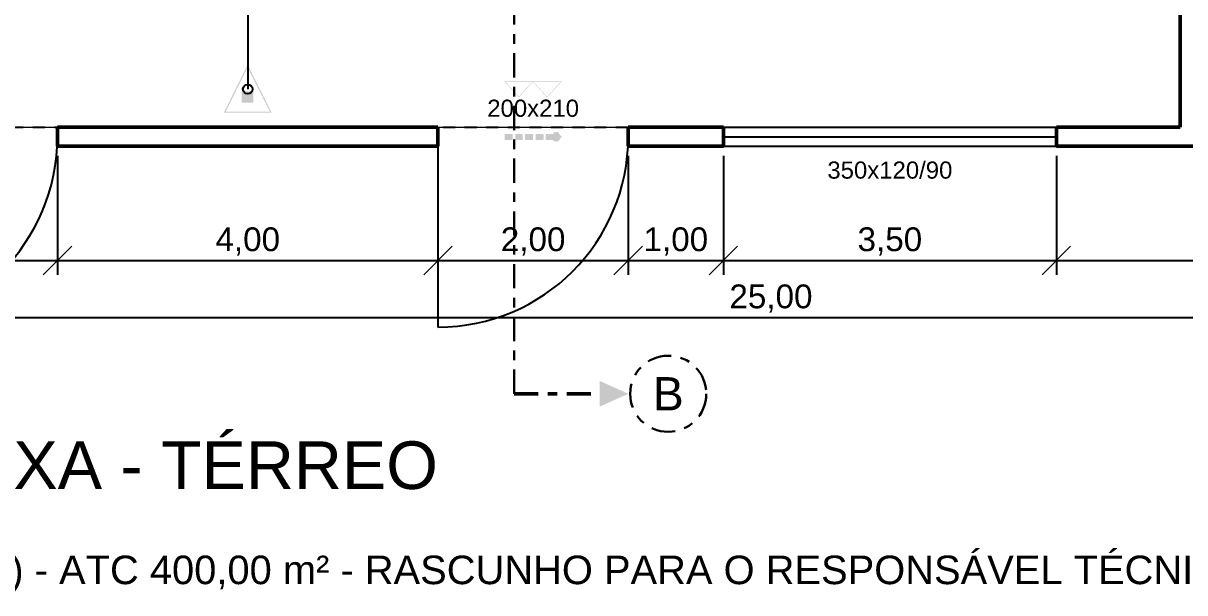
# Model space of a CAD drawing. Header units: metres. Extents: x -2 to 169, y -5 to 45.
# Drawn here: x 4.64 to 16.85, y -4.69 to 1.29 of the extents above; entities that cross this region are included whole.
import ezdxf
from ezdxf.enums import TextEntityAlignment as Align

# ---------------------------------------------------------------- set-up
doc = ezdxf.new("R2010")
doc.units = ezdxf.units.M
doc.header["$LTSCALE"] = 0.1
doc.linetypes.add('DASHDOT', pattern=[3.556, 2.54, -0.508, 0, -0.508])
doc.linetypes.add('DASHED', pattern=[1.524, 1.27, -0.254])
for name, color, linetype, lineweight in [('AMBIENTES', 8, 'Continuous', 13), ('CORTES', 6, 'DASHDOT', 30), ('COTAS', 7, 'Continuous', 13), ('INC_CHUV_AREA', 6, 'DASHED', 25), ('INC_EXT', 1, 'Continuous', 25), ('JANELAS', 5, 'Continuous', 25), ('PAREDE', 7, 'Continuous', 50), ('PASSIVOS', 8, 'Continuous', 25), ('PORTAS', 84, 'Continuous', 25), ('ROTAS', 3, 'Continuous', 35), ('ROTULOS', 7, 'Continuous', 13), ('SINALIZACAO', 3, 'Continuous', 25), ('TEXTOS', 7, 'Continuous', 13)]:
    doc.layers.add(name, color=color, linetype=linetype, lineweight=lineweight)
doc.styles.add('COSCIP-TEXTO', font='arial.ttf')
doc.dimstyles.new('COSCIP-100', dxfattribs={"dimtxt": 0.25, "dimasz": 2.5, "dimexe": 0.15, "dimexo": 0.1, "dimgap": 0.075, "dimtad": 1, "dimzin": 0, "dimtxsty": 'COSCIP-TEXTO', "dimtsz": 0.15, "dimcen": 2.5, "dimclrd": 7, "dimclre": 7, "dimclrt": 7, "dimazin": 3, "dimtfac": 1, "dimtmove": 0, "dimatfit": 3, "dimarcsym": 0})

# ---------------------------------------------------------------- blocks, each defined once
blk = doc.blocks.new('EXTINTOR_PQS_ABC')
h = blk.add_hatch(color=256)
h.dxf.hatch_style = 1
h.paths.add_polyline_path([(-0.0118, 0.4919), (0.0099, 0.4919), (0.0123, 0.4772), (0.0195, 0.4723), (0.0212, 0.4567), (0.0293, 0.4527), (0.0312, 0.438), (0.0394, 0.4331), (0.0421, 0.4184), (0.0491, 0.4136), (0.0512, 0.3989), (0.0586, 0.394), (0.0603, 0.3776), (0.0677, 0.3755), (0.0701, 0.3597), (0.0785, 0.3548), (0.0813, 0.3401), (0.0882, 0.3352), (0.0902, 0.3206), (0.0978, 0.3157), (0.0995, 0.2991), (0.1068, 0.2973), (0.11, 0.2814), (0.1177, 0.2765), (0.1204, 0.2618), (0.1274, 0.2569), (0.1293, 0.2423), (0.1369, 0.2374), (0.1386, 0.221), (0.1469, 0.2178), (0.1493, 0.2031), (0.1558, 0.2), (0.1595, 0.1835), (0.1665, 0.1786), (0.1681, 0.164), (0.1761, 0.1591), (0.1778, 0.1419), (0.1861, 0.1395), (0.1886, 0.1248), (0.1949, 0.1217), (0.1987, 0.1052), (0.2056, 0.1003), (0.2074, 0.0856), (0.2153, 0.0808), (0.2169, 0.0655), (0.2253, 0.0612), (0.2281, 0.0465), (0.2351, 0.0416), (0.2377, 0.0269), (0.2447, 0.022), (0.2463, 0.0068), (0.2536, 0.0042), (0.2561, -0.0065), (0.2621, -0.0098), (0.2659, -0.0229), (0.2732, -0.0256), (0.2757, -0.0426), (0.2823, -0.0465), (0.2854, -0.0627), (0.2928, -0.0706), (0.2952, -0.0822), (0.302, -0.0856), (0.305, -0.1011), (0.3124, -0.1037), (0.3148, -0.1209), (0.3216, -0.1248), (0.324, -0.1395), (0.3334, -0.1517), (0.3344, -0.1603), (0.3415, -0.164), (0.3442, -0.1794), (0.3515, -0.1823), (0.3535, -0.1982), (0.3603, -0.2031), (0.3637, -0.2195), (0.3726, -0.23), (0.3735, -0.2385), (0.3809, -0.2416), (0.3833, -0.2577), (0.3907, -0.2606), (0.3927, -0.2765), (0.3993, -0.2814), (0.4052, -0.3034), (0.4118, -0.3083), (0.4127, -0.3166), (0.42, -0.3199), (0.4225, -0.336), (0.4298, -0.3392), (0.4323, -0.356), (0.4383, -0.3597), (0.4413, -0.3744), (0.4445, -0.3818), (0.451, -0.3866), (0.4518, -0.3949), (0.4592, -0.3977), (0.4613, -0.4136), (0.469, -0.4179), (0.4714, -0.4344), (0.4769, -0.438), (0.4812, -0.4544), (0.4867, -0.4576), (0.4902, -0.4649), (0.491, -0.4731), (0.4983, -0.4756), (0.5, -0.4919), (-0.5, -0.4919), (-0.4976, -0.4748), (-0.4896, -0.4723), (-0.4858, -0.4576), (-0.4799, -0.4527), (-0.4767, -0.438), (-0.4707, -0.4345), (-0.4682, -0.4237), (-0.462, -0.4209), (-0.4585, -0.4042), (-0.4524, -0.4013), (-0.4499, -0.3866), (-0.4462, -0.3785), (-0.4413, -0.3759), (-0.437, -0.3597), (-0.4315, -0.3563), (-0.4291, -0.3455), (-0.4225, -0.3426), (-0.4204, -0.3279), (-0.4138, -0.323), (-0.4108, -0.3083), (-0.4071, -0.2999), (-0.4022, -0.2975), (-0.3982, -0.2814), (-0.3924, -0.278), (-0.3899, -0.2672), (-0.3834, -0.2643), (-0.3813, -0.2496), (-0.3753, -0.2452), (-0.3723, -0.2374), (-0.3704, -0.2218), (-0.363, -0.2185), (-0.3606, -0.2022), (-0.3532, -0.1992), (-0.3508, -0.1878), (-0.3428, -0.1786), (-0.3402, -0.164), (-0.3337, -0.1601), (-0.3312, -0.1432), (-0.3239, -0.1402), (-0.3214, -0.1244), (-0.3141, -0.121), (-0.3096, -0.1052), (-0.3037, -0.1003), (-0.3005, -0.0856), (-0.2945, -0.0818), (-0.2921, -0.0649), (-0.2847, -0.062), (-0.2822, -0.0465), (-0.2749, -0.043), (-0.2739, -0.0343), (-0.2651, -0.0236), (-0.262, -0.0098), (-0.2554, -0.0059), (-0.2536, 0.0122), (-0.2465, 0.0147), (-0.2431, 0.0326), (-0.2357, 0.0343), (-0.2337, 0.0514), (-0.226, 0.0538), (-0.224, 0.071), (-0.217, 0.0734), (-0.2144, 0.0905), (-0.2074, 0.093), (-0.2046, 0.1101), (-0.1965, 0.1126), (-0.1945, 0.1297), (-0.1868, 0.132), (-0.1848, 0.1493), (-0.1779, 0.1517), (-0.1753, 0.1688), (-0.1677, 0.1713), (-0.1648, 0.1891), (-0.1573, 0.1909), (-0.1553, 0.208), (-0.1477, 0.2104), (-0.1457, 0.2276), (-0.1388, 0.23), (-0.1365, 0.2472), (-0.1306, 0.2514), (-0.1257, 0.2686), (-0.1186, 0.2716), (-0.1168, 0.2863), (-0.1093, 0.2912), (-0.1072, 0.3059), (-0.1012, 0.3109), (-0.0963, 0.3277), (-0.0908, 0.3304), (-0.0877, 0.345), (-0.0796, 0.3499), (-0.0777, 0.3646), (-0.0707, 0.3695), (-0.0681, 0.3842), (-0.062, 0.3892), (-0.0571, 0.4059), (-0.0515, 0.4087), (-0.0485, 0.4233), (-0.0404, 0.4282), (-0.0385, 0.4429), (-0.0312, 0.4478), (-0.029, 0.4625), (-0.0254, 0.4698), (-0.0204, 0.473), (-0.018, 0.4841), (-0.0119, 0.487)])
h.paths.add_polyline_path([(-0.0082, 0.4529), (-0.0105, 0.4356), (-0.018, 0.4335), (-0.0201, 0.416), (-0.0278, 0.4126), (-0.0296, 0.3964), (-0.0369, 0.394), (-0.04, 0.3762), (-0.0475, 0.3744), (-0.0495, 0.3573), (-0.0571, 0.3549), (-0.0592, 0.3377), (-0.0663, 0.3352), (-0.0687, 0.3181), (-0.0763, 0.3157), (-0.0787, 0.2985), (-0.0868, 0.2961), (-0.0888, 0.279), (-0.0963, 0.2767), (-0.0983, 0.2594), (-0.1055, 0.2569), (-0.1078, 0.2398), (-0.1136, 0.2374), (-0.1171, 0.2202), (-0.1255, 0.2153), (-0.1272, 0.2007), (-0.1344, 0.1958), (-0.1368, 0.1811), (-0.1429, 0.1762), (-0.1464, 0.1615), (-0.1535, 0.1566), (-0.1575, 0.1402), (-0.1647, 0.137), (-0.1664, 0.1224), (-0.1738, 0.1175), (-0.1759, 0.1028), (-0.1822, 0.0979), (-0.1868, 0.0812), (-0.193, 0.0783), (-0.1955, 0.0636), (-0.2037, 0.0587), (-0.2055, 0.044), (-0.2124, 0.0392), (-0.215, 0.0245), (-0.2213, 0.0196), (-0.2247, 0.0049), (-0.2323, 0), (-0.2358, -0.0192), (-0.2431, -0.0233), (-0.2456, -0.0392), (-0.2532, -0.044), (-0.2554, -0.0612), (-0.2627, -0.063), (-0.2651, -0.0797), (-0.2725, -0.0821), (-0.2768, -0.0979), (-0.2828, -0.1028), (-0.2848, -0.1175), (-0.2921, -0.1217), (-0.2945, -0.1392), (-0.3018, -0.1413), (-0.3043, -0.1575), (-0.3116, -0.1605), (-0.3148, -0.1762), (-0.3219, -0.1811), (-0.3239, -0.1969), (-0.3312, -0.2001), (-0.3337, -0.2176), (-0.341, -0.2196), (-0.3434, -0.2354), (-0.3508, -0.2386), (-0.3531, -0.2569), (-0.3606, -0.2593), (-0.3624, -0.2765), (-0.369, -0.279), (-0.3728, -0.2973), (-0.3792, -0.2985), (-0.3819, -0.3157), (-0.39, -0.3181), (-0.392, -0.3352), (-0.3993, -0.3377), (-0.4015, -0.3548), (-0.408, -0.3573), (-0.412, -0.3756), (-0.4193, -0.3785), (-0.4211, -0.394), (-0.4292, -0.3964), (-0.4311, -0.4136), (-0.4385, -0.416), (-0.4407, -0.4331), (-0.4473, -0.4356), (-0.4511, -0.4539), (-0.4585, -0.4566), (-0.4598, -0.4723), (-0.456, -0.4746), (0.4592, -0.4743), (0.4614, -0.4698), (0.4592, -0.4539), (0.4539, -0.4503), (0.4494, -0.4343), (0.4424, -0.4307), (0.4396, -0.4152), (0.4323, -0.4132), (0.4301, -0.3964), (0.4225, -0.3928), (0.4205, -0.3768), (0.4137, -0.372), (0.4102, -0.3562), (0.4029, -0.3534), (0.4005, -0.3371), (0.3931, -0.3351), (0.3907, -0.3175), (0.3833, -0.3139), (0.3814, -0.2985), (0.3752, -0.2936), (0.3711, -0.2779), (0.3637, -0.275), (0.3613, -0.2587), (0.354, -0.2568), (0.3515, -0.2391), (0.3442, -0.235), (0.3422, -0.2202), (0.3354, -0.2153), (0.3319, -0.1998), (0.3246, -0.1976), (0.3221, -0.1805), (0.3148, -0.1785), (0.3124, -0.1609), (0.305, -0.1567), (0.3031, -0.1419), (0.296, -0.137), (0.2928, -0.1215), (0.2854, -0.1193), (0.283, -0.1022), (0.2757, -0.1002), (0.2735, -0.0832), (0.2667, -0.0783), (0.2634, -0.0623), (0.2571, -0.0587), (0.2536, -0.0433), (0.2463, -0.0414), (0.2441, -0.0245), (0.2365, -0.0218), (0.2341, -0.007), (0.2263, -0.0049), (0.2243, 0.0122), (0.2162, 0.0147), (0.2132, 0.0318), (0.2062, 0.0343), (0.2031, 0.0514), (0.1966, 0.0538), (0.1942, 0.071), (0.1871, 0.0734), (0.1851, 0.0905), (0.1778, 0.092), (0.174, 0.1101), (0.1671, 0.1126), (0.1639, 0.1297), (0.1575, 0.1321), (0.1558, 0.149), (0.148, 0.1517), (0.1459, 0.1688), (0.1378, 0.1713), (0.136, 0.186), (0.1279, 0.1909), (0.1247, 0.208), (0.1183, 0.2104), (0.1166, 0.2267), (0.1087, 0.23), (0.1062, 0.2472), (0.0986, 0.2496), (0.0968, 0.2643), (0.0888, 0.2692), (0.0858, 0.2863), (0.0792, 0.2888), (0.0775, 0.3059), (0.0701, 0.3076), (0.0677, 0.3244), (0.0594, 0.3279), (0.0575, 0.3426), (0.0496, 0.3475), (0.0465, 0.3646), (0.0401, 0.3671), (0.0383, 0.3837), (0.0303, 0.3866), (0.0285, 0.4019), (0.0212, 0.4049), (0.017, 0.4233), (0.0105, 0.4258), (0.0077, 0.4429), (0.0016, 0.4442), (-0.0009, 0.4533)], flags=16)
h.paths.add_polyline_path([(-0.1254, -0.044), (0.1082, -0.044), (0.1093, -0.0523), (0.1152, -0.0563), (0.116, -0.0661), (0.116, -0.2643), (0.1147, -0.2741), (0.1082, -0.279), (0.1069, -0.2863), (-0.1134, -0.2869), (-0.1169, -0.2863), (-0.1183, -0.2811), (-0.1257, -0.2787), (-0.1272, -0.0563)])
blk = doc.blocks.new('BARRA_ANTIPANICO')
h = blk.add_hatch(color=256)
h.dxf.hatch_style = 1
h.paths.add_polyline_path([(-0.4913, 0.1424), (-0.0175, 0.1425), (-0.0131, 0.1424), (-0.0126, 0.1405), (-0.0099, 0.1404), (0.0063, 0.1405), (0.0067, 0.1424), (0.0084, 0.1425), (0.4802, 0.1425), (0.4856, 0.1424), (0.4861, 0.1405), (0.4888, 0.1404), (0.4907, 0.1405), (0.4917, 0.143), (0.4946, 0.1432), (0.4958, 0.1424), (0.4963, 0.1395), (0.4997, 0.1386), (0.5, 0.1367), (0.4994, 0.1347), (0.4965, 0.1343), (0.4955, 0.1295), (0.4916, 0.129), (0.4907, 0.1244), (0.4875, 0.1242), (0.4867, 0.1203), (0.4829, 0.1194), (0.4819, 0.1156), (0.4781, 0.1146), (0.4771, 0.1108), (0.4727, 0.1088), (0.4711, 0.1021), (0.4679, 0.1002), (0.4668, 0.0966), (0.4632, 0.0954), (0.462, 0.0916), (0.4585, 0.0906), (0.4578, 0.0868), (0.4543, 0.0863), (0.4533, 0.0818), (0.4495, 0.0814), (0.4488, 0.0772), (0.4447, 0.0766), (0.444, 0.0724), (0.4399, 0.0717), (0.4393, 0.0676), (0.436, 0.0666), (0.4351, 0.0622), (0.4317, 0.0619), (0.431, 0.058), (0.4268, 0.0571), (0.4262, 0.0532), (0.4223, 0.0523), (0.4215, 0.0484), (0.4179, 0.0474), (0.415, 0.0398), (0.4131, 0.0397), (0.4104, 0.0369), (0.4104, 0.035), (0.4083, 0.0348), (0.4065, 0.0331), (0.4057, 0.0302), (0.4028, 0.0283), (0.4021, 0.0244), (0.3987, 0.024), (0.3978, 0.0197), (0.3939, 0.0191), (0.3929, 0.0147), (0.3891, 0.0143), (0.3881, 0.0099), (0.3843, 0.0094), (0.3837, 0.0053), (0.3795, 0.0044), (0.3785, -0.0001), (0.3747, -0.0005), (0.3743, -0.0043), (0.3709, -0.0053), (0.3705, -0.0091), (0.3665, -0.0101), (0.3651, -0.0148), (0.3622, -0.0153), (0.3603, -0.0187), (0.3572, -0.0197), (0.3572, -0.0216), (0.3555, -0.0237), (0.3526, -0.0245), (0.3502, -0.0312), (0.3463, -0.0331), (0.3456, -0.0369), (0.3416, -0.0379), (0.3412, -0.0417), (0.3378, -0.0427), (0.3373, -0.0466), (0.333, -0.0475), (0.3325, -0.0515), (0.3287, -0.052), (0.3277, -0.0566), (0.3239, -0.057), (0.3234, -0.0609), (0.3191, -0.0618), (0.3181, -0.0662), (0.3142, -0.0667), (0.3139, -0.0705), (0.3105, -0.072), (0.3102, -0.0753), (0.3061, -0.0772), (0.3047, -0.081), (0.3013, -0.082), (0.2999, -0.0858), (0.2966, -0.0868), (0.2946, -0.0935), (0.2907, -0.0954), (0.2901, -0.0993), (0.2859, -0.1002), (0.2854, -0.1041), (0.2812, -0.105), (0.2807, -0.1089), (0.2774, -0.1098), (0.2769, -0.1139), (0.2731, -0.1143), (0.2724, -0.1184), (0.2683, -0.1192), (0.2677, -0.1232), (0.2635, -0.124), (0.2629, -0.128), (0.2587, -0.1289), (0.2577, -0.1335), (0.2544, -0.1338), (0.2536, -0.1376), (0.25, -0.1386), (0.2489, -0.1424), (0.2462, -0.1432), (0.2404, -0.1429), (0.2392, -0.1386), (0.2351, -0.1376), (0.2347, -0.1338), (0.2304, -0.1328), (0.2299, -0.1287), (0.2261, -0.1283), (0.2251, -0.1239), (0.2213, -0.1235), (0.2203, -0.119), (0.2163, -0.1184), (0.2159, -0.1146), (0.2126, -0.1132), (0.2123, -0.1098), (0.2088, -0.1088), (0.2076, -0.105), (0.2032, -0.1031), (0.2028, -0.1002), (0.2011, -0.0984), (0.1991, -0.0983), (0.1971, -0.0916), (0.1927, -0.0897), (0.1917, -0.0858), (0.1879, -0.0849), (0.187, -0.081), (0.1839, -0.0808), (0.183, -0.0762), (0.1796, -0.0753), (0.1793, -0.0715), (0.1752, -0.0709), (0.1745, -0.0667), (0.1704, -0.066), (0.1695, -0.0616), (0.1656, -0.0611), (0.1647, -0.0566), (0.1611, -0.0561), (0.1605, -0.0523), (0.1565, -0.0513), (0.1557, -0.0475), (0.1513, -0.0458), (0.1495, -0.0388), (0.1466, -0.0369), (0.1462, -0.034), (0.1418, -0.0321), (0.1407, -0.0286), (0.1378, -0.0282), (0.1359, -0.0236), (0.133, -0.0233), (0.1321, -0.0187), (0.1282, -0.0183), (0.1273, -0.0148), (0.123, -0.0139), (0.1225, -0.01), (0.1187, -0.0096), (0.1179, -0.0053), (0.1147, -0.0043), (0.1143, -0.0005), (0.11, 0.0004), (0.1096, 0.0043), (0.1052, 0.0053), (0.1048, 0.0091), (0.1004, 0.0106), (0.0986, 0.0177), (0.0956, 0.0186), (0.094, 0.0206), (0.094, 0.0225), (0.0918, 0.0228), (0.0899, 0.0244), (0.0889, 0.0276), (0.086, 0.0283), (0.085, 0.0321), (0.0816, 0.034), (0.0813, 0.0378), (0.0768, 0.0388), (0.0765, 0.0427), (0.0726, 0.043), (0.0717, 0.0475), (0.0678, 0.0479), (0.0671, 0.0523), (0.063, 0.053), (0.0621, 0.0574), (0.058, 0.058), (0.0573, 0.0622), (0.0533, 0.0628), (0.0529, 0.0666), (0.0496, 0.0676), (0.0486, 0.0722), (0.0458, 0.073), (0.0439, 0.0771), (0.0407, 0.0782), (0.0407, 0.0801), (0.0391, 0.0818), (0.0358, 0.0829), (0.0333, 0.0906), (0.0304, 0.0908), (0.0289, 0.0954), (0.0249, 0.0964), (0.0241, 0.1002), (0.0208, 0.1004), (0.0199, 0.1046), (0.0165, 0.106), (0.016, 0.11), (0.0122, 0.1104), (0.0115, 0.1146), (0.0074, 0.1152), (0.0067, 0.1194), (0.0026, 0.12), (0.002, 0.1242), (-0.0025, 0.1251), (-0.0028, 0.128), (-0.0041, 0.129), (-0.007, 0.1282), (-0.0079, 0.1244), (-0.0118, 0.1233), (-0.0119, 0.1203), (-0.0152, 0.1184), (-0.0166, 0.1146), (-0.0197, 0.1136), (-0.0223, 0.1069), (-0.0242, 0.1069), (-0.026, 0.105), (-0.0271, 0.1015), (-0.0306, 0.1002), (-0.0315, 0.0964), (-0.0353, 0.0954), (-0.0357, 0.0916), (-0.0396, 0.0911), (-0.0405, 0.0867), (-0.0447, 0.0858), (-0.0451, 0.082), (-0.0485, 0.081), (-0.0492, 0.0768), (-0.053, 0.0764), (-0.0535, 0.0724), (-0.0578, 0.0715), (-0.0582, 0.0676), (-0.0626, 0.0667), (-0.063, 0.0628), (-0.067, 0.0619), (-0.0676, 0.058), (-0.0712, 0.057), (-0.0723, 0.0532), (-0.0765, 0.0513), (-0.077, 0.0484), (-0.0801, 0.0465), (-0.0824, 0.0398), (-0.0863, 0.0379), (-0.0866, 0.0348), (-0.0904, 0.0337), (-0.0919, 0.0292), (-0.0958, 0.0283), (-0.0962, 0.0244), (-0.1005, 0.0235), (-0.101, 0.0195), (-0.1051, 0.0187), (-0.1058, 0.0145), (-0.1098, 0.0139), (-0.1102, 0.0101), (-0.1136, 0.0091), (-0.1144, 0.0048), (-0.1182, 0.0044), (-0.1192, -0.0001), (-0.1227, -0.0005), (-0.124, -0.0051), (-0.127, -0.0053), (-0.128, -0.0091), (-0.1316, -0.0101), (-0.1328, -0.0139), (-0.137, -0.0158), (-0.1391, -0.0216), (-0.1422, -0.0227), (-0.1432, -0.0266), (-0.1467, -0.0283), (-0.147, -0.0315), (-0.1514, -0.0331), (-0.1518, -0.0369), (-0.1556, -0.0374), (-0.1566, -0.0419), (-0.1604, -0.0423), (-0.1611, -0.0465), (-0.1652, -0.0472), (-0.1662, -0.0516), (-0.1702, -0.0523), (-0.171, -0.0567), (-0.1748, -0.0572), (-0.1751, -0.0609), (-0.1786, -0.0623), (-0.1789, -0.0657), (-0.1828, -0.0667), (-0.1837, -0.0705), (-0.1881, -0.0724), (-0.19, -0.0791), (-0.1921, -0.0793), (-0.1945, -0.082), (-0.1945, -0.0839), (-0.1986, -0.0858), (-0.1997, -0.0892), (-0.2026, -0.0898), (-0.2037, -0.0945), (-0.2074, -0.0949), (-0.2084, -0.0994), (-0.2116, -0.1002), (-0.212, -0.1041), (-0.216, -0.1046), (-0.217, -0.1091), (-0.221, -0.1098), (-0.2218, -0.1142), (-0.2256, -0.1146), (-0.2266, -0.119), (-0.2304, -0.1194), (-0.2308, -0.1232), (-0.2352, -0.1242), (-0.2355, -0.128), (-0.2387, -0.1299), (-0.24, -0.1339), (-0.2429, -0.1347), (-0.2437, -0.1376), (-0.2458, -0.1386), (-0.2534, -0.1384), (-0.2553, -0.1367), (-0.2554, -0.1347), (-0.2573, -0.1347), (-0.2592, -0.1328), (-0.2599, -0.1299), (-0.2621, -0.1297), (-0.2639, -0.128), (-0.2649, -0.1242), (-0.2685, -0.1232), (-0.2688, -0.1198), (-0.2723, -0.1184), (-0.2726, -0.1148), (-0.2765, -0.1143), (-0.2774, -0.1099), (-0.2812, -0.1095), (-0.2822, -0.105), (-0.286, -0.1046), (-0.287, -0.1), (-0.2908, -0.0995), (-0.2914, -0.0954), (-0.2956, -0.0946), (-0.2966, -0.0902), (-0.3005, -0.0897), (-0.301, -0.0858), (-0.3044, -0.0849), (-0.3052, -0.0805), (-0.3087, -0.0801), (-0.31, -0.0755), (-0.3129, -0.0748), (-0.314, -0.0715), (-0.3158, -0.0699), (-0.3177, -0.0699), (-0.3188, -0.0667), (-0.3206, -0.065), (-0.3225, -0.065), (-0.3228, -0.0628), (-0.3254, -0.0602), (-0.3275, -0.0599), (-0.3297, -0.0532), (-0.333, -0.0522), (-0.334, -0.048), (-0.3375, -0.0465), (-0.3378, -0.043), (-0.3417, -0.0424), (-0.3426, -0.0381), (-0.3465, -0.0375), (-0.3474, -0.0331), (-0.3513, -0.0327), (-0.3522, -0.0282), (-0.356, -0.0278), (-0.357, -0.0232), (-0.3608, -0.0228), (-0.3615, -0.0187), (-0.3656, -0.018), (-0.3662, -0.0149), (-0.3697, -0.0139), (-0.3701, -0.0101), (-0.3743, -0.0093), (-0.3752, -0.0047), (-0.3782, -0.0043), (-0.38, 0.0003), (-0.3829, 0.001), (-0.384, 0.0043), (-0.388, 0.0062), (-0.3888, 0.0091), (-0.393, 0.011), (-0.3936, 0.0139), (-0.3954, 0.0158), (-0.3973, 0.0158), (-0.3992, 0.0225), (-0.4028, 0.0244), (-0.403, 0.0276), (-0.4076, 0.0292), (-0.4085, 0.0331), (-0.4117, 0.0333), (-0.4132, 0.0379), (-0.4165, 0.0381), (-0.4177, 0.0427), (-0.4213, 0.043), (-0.4221, 0.0475), (-0.4264, 0.0484), (-0.427, 0.0525), (-0.4312, 0.0532), (-0.4316, 0.0571), (-0.435, 0.058), (-0.4354, 0.0619), (-0.4398, 0.0628), (-0.4402, 0.0666), (-0.4443, 0.0674), (-0.4452, 0.072), (-0.4491, 0.0729), (-0.4494, 0.0762), (-0.4539, 0.0777), (-0.4542, 0.081), (-0.4587, 0.0826), (-0.459, 0.0858), (-0.4635, 0.0873), (-0.4638, 0.0906), (-0.4667, 0.0925), (-0.4692, 0.1001), (-0.4721, 0.1003), (-0.4732, 0.104), (-0.4769, 0.1051), (-0.4788, 0.1097), (-0.4817, 0.11), (-0.4836, 0.1146), (-0.4865, 0.1148), (-0.4876, 0.1194), (-0.4913, 0.1198), (-0.4922, 0.1243), (-0.4965, 0.1251), (-0.4968, 0.129), (-0.4999, 0.1299), (-0.5, 0.1386), (-0.4914, 0.1405)])
h.paths.add_polyline_path([(0.0132, 0.1328), (0.011, 0.129), (0.0109, 0.1261), (0.0132, 0.1234), (0.0151, 0.1234), (0.0153, 0.1213), (0.019, 0.1184), (0.0213, 0.1117), (0.0254, 0.1098), (0.0256, 0.1066), (0.0295, 0.1057), (0.0304, 0.1016), (0.0349, 0.1002), (0.0352, 0.0967), (0.0396, 0.0954), (0.04, 0.0915), (0.0442, 0.0906), (0.0448, 0.0865), (0.0489, 0.0858), (0.0493, 0.082), (0.0528, 0.081), (0.0534, 0.0769), (0.0573, 0.0764), (0.0582, 0.0718), (0.0614, 0.0714), (0.0624, 0.0676), (0.0662, 0.0666), (0.0672, 0.0628), (0.0717, 0.0611), (0.0736, 0.054), (0.0755, 0.054), (0.0773, 0.0523), (0.0784, 0.0486), (0.0821, 0.0475), (0.0822, 0.0446), (0.0859, 0.0427), (0.0869, 0.0388), (0.0899, 0.0386), (0.0908, 0.034), (0.0952, 0.0331), (0.0956, 0.0291), (0.0999, 0.0283), (0.1004, 0.0243), (0.1047, 0.0235), (0.1052, 0.0194), (0.1091, 0.019), (0.11, 0.0143), (0.1139, 0.0138), (0.1143, 0.0101), (0.1177, 0.0091), (0.1187, 0.0047), (0.1225, 0.0042), (0.1229, 0.0005), (0.1244, -0.0011), (0.1266, -0.0014), (0.1291, -0.0082), (0.1321, -0.009), (0.1338, -0.011), (0.1339, -0.013), (0.1369, -0.0139), (0.1388, -0.0176), (0.1417, -0.0179), (0.1426, -0.0225), (0.147, -0.0235), (0.1474, -0.0273), (0.1509, -0.0283), (0.1512, -0.0321), (0.1551, -0.0325), (0.1561, -0.0371), (0.1602, -0.0379), (0.1608, -0.0421), (0.1647, -0.0425), (0.1653, -0.0465), (0.1697, -0.0475), (0.1704, -0.0517), (0.1743, -0.0522), (0.1746, -0.0561), (0.1786, -0.058), (0.1792, -0.0609), (0.1824, -0.0628), (0.1824, -0.0647), (0.1839, -0.0665), (0.1872, -0.0676), (0.1892, -0.0743), (0.1933, -0.0762), (0.1935, -0.0794), (0.1973, -0.0803), (0.1988, -0.0849), (0.2028, -0.0858), (0.2035, -0.0897), (0.2074, -0.0906), (0.2078, -0.0947), (0.212, -0.0954), (0.2124, -0.0993), (0.2158, -0.1002), (0.2162, -0.1041), (0.2203, -0.1047), (0.2213, -0.1092), (0.2251, -0.1097), (0.2261, -0.1142), (0.2295, -0.1146), (0.2302, -0.1184), (0.2342, -0.1194), (0.235, -0.1232), (0.2395, -0.1251), (0.2413, -0.1319), (0.2462, -0.1324), (0.2477, -0.1319), (0.25, -0.1252), (0.252, -0.1251), (0.2537, -0.1232), (0.2544, -0.1204), (0.2585, -0.1184), (0.2596, -0.115), (0.2625, -0.1144), (0.2644, -0.1098), (0.2673, -0.1095), (0.2683, -0.105), (0.2721, -0.1045), (0.2731, -0.1), (0.2773, -0.0993), (0.2777, -0.0954), (0.2811, -0.0945), (0.2817, -0.0903), (0.2855, -0.0898), (0.286, -0.0858), (0.2903, -0.0849), (0.2913, -0.0805), (0.2951, -0.0801), (0.2961, -0.0757), (0.2999, -0.0753), (0.3002, -0.0715), (0.3047, -0.0695), (0.3048, -0.0667), (0.3066, -0.0648), (0.3085, -0.0648), (0.3086, -0.0628), (0.3124, -0.0599), (0.3124, -0.058), (0.3151, -0.0551), (0.3152, -0.0532), (0.3172, -0.0531), (0.3189, -0.0513), (0.3191, -0.0483), (0.3235, -0.0465), (0.3239, -0.0427), (0.3277, -0.0422), (0.3286, -0.0379), (0.3325, -0.0374), (0.3334, -0.0331), (0.3373, -0.0326), (0.338, -0.0283), (0.3413, -0.0273), (0.3416, -0.0235), (0.3459, -0.0226), (0.3469, -0.0182), (0.3507, -0.0178), (0.3517, -0.0143), (0.3555, -0.0139), (0.3565, -0.0093), (0.3594, -0.0091), (0.3613, -0.0044), (0.3642, -0.0041), (0.3652, -0.0005), (0.3695, 0.0014), (0.37, 0.0043), (0.3731, 0.0062), (0.3747, 0.0131), (0.3791, 0.0149), (0.3795, 0.0185), (0.3833, 0.0191), (0.3843, 0.0234), (0.3887, 0.0244), (0.3891, 0.0283), (0.3933, 0.0292), (0.3939, 0.0334), (0.3977, 0.0338), (0.3983, 0.0379), (0.4027, 0.0388), (0.4031, 0.0427), (0.4065, 0.0436), (0.4073, 0.0479), (0.4111, 0.0484), (0.4121, 0.053), (0.4153, 0.0532), (0.4169, 0.0578), (0.4199, 0.058), (0.4209, 0.0619), (0.4255, 0.0637), (0.4257, 0.0666), (0.4298, 0.0686), (0.4319, 0.0753), (0.4359, 0.0772), (0.4364, 0.0801), (0.4397, 0.082), (0.4409, 0.0857), (0.4444, 0.0868), (0.4452, 0.0906), (0.449, 0.0916), (0.4495, 0.0956), (0.4533, 0.0961), (0.454, 0.1002), (0.4581, 0.1009), (0.4588, 0.105), (0.4629, 0.1057), (0.4639, 0.1103), (0.4677, 0.1107), (0.4681, 0.1146), (0.4716, 0.1156), (0.4719, 0.1194), (0.4763, 0.1203), (0.4767, 0.1242), (0.481, 0.1251), (0.4813, 0.1261), (0.4802, 0.1329)], flags=16)
h.paths.add_polyline_path([(-0.4807, 0.1328), (-0.4811, 0.1309), (-0.4836, 0.1291), (-0.4855, 0.129), (-0.4857, 0.128), (-0.4855, 0.126), (-0.4836, 0.1259), (-0.4819, 0.1242), (-0.4811, 0.1203), (-0.4778, 0.1201), (-0.4768, 0.1156), (-0.4724, 0.1146), (-0.472, 0.1108), (-0.4677, 0.1098), (-0.4673, 0.106), (-0.4639, 0.105), (-0.4635, 0.1012), (-0.4596, 0.1007), (-0.4589, 0.0964), (-0.4548, 0.0957), (-0.4539, 0.0912), (-0.45, 0.0908), (-0.4491, 0.0864), (-0.4451, 0.0858), (-0.4443, 0.0816), (-0.4403, 0.081), (-0.4395, 0.0767), (-0.4358, 0.0762), (-0.4353, 0.0724), (-0.4324, 0.0705), (-0.4323, 0.0686), (-0.4309, 0.0668), (-0.4277, 0.0657), (-0.4277, 0.0638), (-0.4251, 0.061), (-0.4231, 0.0609), (-0.4231, 0.059), (-0.4203, 0.0562), (-0.4183, 0.0561), (-0.4158, 0.0494), (-0.4136, 0.0491), (-0.4119, 0.0475), (-0.4117, 0.0443), (-0.4071, 0.0427), (-0.4064, 0.0388), (-0.4023, 0.0379), (-0.4021, 0.0345), (-0.3985, 0.0331), (-0.3982, 0.0296), (-0.3938, 0.0283), (-0.3935, 0.0244), (-0.3896, 0.024), (-0.3887, 0.0194), (-0.3848, 0.019), (-0.3839, 0.0146), (-0.3797, 0.0139), (-0.3791, 0.0098), (-0.375, 0.0091), (-0.3743, 0.0049), (-0.3704, 0.0046), (-0.3699, 0.0005), (-0.3666, -0.0007), (-0.3656, -0.005), (-0.3625, -0.0053), (-0.3615, -0.0091), (-0.357, -0.0109), (-0.356, -0.0146), (-0.3531, -0.0149), (-0.3513, -0.0184), (-0.3484, -0.0187), (-0.3455, -0.0272), (-0.3426, -0.0275), (-0.3408, -0.0321), (-0.3371, -0.0331), (-0.3369, -0.036), (-0.3332, -0.0379), (-0.3322, -0.0417), (-0.3285, -0.0427), (-0.3276, -0.0465), (-0.3244, -0.0468), (-0.3234, -0.0514), (-0.3192, -0.0523), (-0.3186, -0.0563), (-0.3144, -0.0571), (-0.3139, -0.0611), (-0.3096, -0.0619), (-0.3091, -0.0659), (-0.3048, -0.0667), (-0.3045, -0.0705), (-0.3011, -0.0715), (-0.3004, -0.0758), (-0.2967, -0.0762), (-0.2962, -0.0801), (-0.292, -0.081), (-0.2914, -0.0849), (-0.2873, -0.0858), (-0.2866, -0.0897), (-0.2822, -0.0913), (-0.2819, -0.0945), (-0.2779, -0.0964), (-0.2758, -0.1031), (-0.2717, -0.105), (-0.2712, -0.1079), (-0.2679, -0.1098), (-0.2669, -0.1133), (-0.2631, -0.1146), (-0.2621, -0.1181), (-0.2592, -0.1185), (-0.2578, -0.1232), (-0.2544, -0.1236), (-0.2534, -0.128), (-0.2525, -0.1282), (-0.2448, -0.1277), (-0.2445, -0.1242), (-0.241, -0.1231), (-0.2399, -0.1194), (-0.2366, -0.1175), (-0.2361, -0.1146), (-0.232, -0.1127), (-0.23, -0.106), (-0.226, -0.1041), (-0.2256, -0.1005), (-0.2218, -0.0998), (-0.2208, -0.0956), (-0.217, -0.095), (-0.2161, -0.0906), (-0.2122, -0.0901), (-0.2115, -0.0858), (-0.2081, -0.0849), (-0.2078, -0.081), (-0.2036, -0.0803), (-0.203, -0.0762), (-0.1988, -0.0754), (-0.1978, -0.0708), (-0.1945, -0.0705), (-0.193, -0.0659), (-0.1901, -0.0656), (-0.189, -0.0619), (-0.1853, -0.0608), (-0.1842, -0.0571), (-0.1802, -0.0551), (-0.1785, -0.0484), (-0.1751, -0.0465), (-0.1748, -0.0435), (-0.171, -0.0424), (-0.1692, -0.0379), (-0.1662, -0.0376), (-0.1652, -0.033), (-0.1614, -0.0325), (-0.1604, -0.028), (-0.1563, -0.0273), (-0.1556, -0.0232), (-0.1518, -0.0228), (-0.1508, -0.0183), (-0.147, -0.0178), (-0.146, -0.0142), (-0.1432, -0.0135), (-0.1429, -0.0101), (-0.1384, -0.0086), (-0.1374, -0.0046), (-0.1336, -0.0038), (-0.1333, -0.0005), (-0.1292, 0.0014), (-0.1274, 0.0081), (-0.1232, 0.0101), (-0.1221, 0.0135), (-0.1192, 0.0141), (-0.1173, 0.0186), (-0.1144, 0.019), (-0.1135, 0.0235), (-0.1102, 0.0244), (-0.1096, 0.0285), (-0.1054, 0.0292), (-0.1048, 0.0333), (-0.101, 0.0337), (-0.1, 0.0382), (-0.0962, 0.0387), (-0.0952, 0.0432), (-0.0914, 0.0437), (-0.0904, 0.0481), (-0.0866, 0.0485), (-0.0856, 0.0529), (-0.0822, 0.0532), (-0.0816, 0.0571), (-0.0787, 0.059), (-0.0779, 0.0619), (-0.076, 0.0636), (-0.0739, 0.0638), (-0.0739, 0.0657), (-0.0712, 0.0684), (-0.0692, 0.0686), (-0.067, 0.0753), (-0.063, 0.0772), (-0.0626, 0.081), (-0.0588, 0.0815), (-0.0578, 0.0858), (-0.054, 0.0863), (-0.0531, 0.0906), (-0.0492, 0.0912), (-0.0485, 0.0954), (-0.0452, 0.0964), (-0.0448, 0.1002), (-0.0405, 0.1011), (-0.0401, 0.105), (-0.0357, 0.1059), (-0.0348, 0.1104), (-0.0314, 0.1108), (-0.03, 0.1154), (-0.0271, 0.1156), (-0.026, 0.1194), (-0.0223, 0.1205), (-0.0212, 0.1242), (-0.017, 0.1261), (-0.0175, 0.1298), (-0.0204, 0.1302), (-0.0223, 0.1328)], flags=16)
blk = doc.blocks.new('ROTA_DE_FUGA_FINAL')
h = blk.add_hatch(color=256)
h.dxf.hatch_style = 1
h.paths.add_polyline_path([(0.3528, 0.0804), (0.4379, 0.0807), (0.4388, 0.0738), (0.4458, 0.0729), (0.4463, 0.066), (0.4538, 0.0655), (0.4551, 0.0515), (0.4612, 0.0505), (0.4621, 0.0431), (0.4686, 0.0427), (0.4695, 0.0353), (0.477, 0.0348), (0.4783, 0.0208), (0.4844, 0.0199), (0.4853, 0.0125), (0.4928, 0.012), (0.4937, 0.0045), (0.5, 0.0032), (0.4996, -0.0033), (0.4938, -0.0043), (0.4928, -0.0174), (0.4919, -0.0182), (0.4853, -0.0186), (0.4844, -0.026), (0.4779, -0.0264), (0.477, -0.0347), (0.4705, -0.0349), (0.4695, -0.0358), (0.4686, -0.048), (0.4677, -0.0489), (0.4621, -0.0493), (0.4612, -0.0576), (0.4547, -0.058), (0.4537, -0.0654), (0.4472, -0.0656), (0.4463, -0.0665), (0.4454, -0.0787), (0.4445, -0.0796), (0.4361, -0.0807), (0.3775, -0.0798), (0.37, -0.0789), (0.3693, -0.074), (0.3682, -0.0733), (0.3542, -0.0729), (0.3527, -0.0721), (0.353, -0.0591), (0.3514, -0.0576), (0.2293, -0.0573), (0.2287, -0.0494), (0.2231, -0.0489), (0.2224, -0.048), (0.2223, -0.0405), (0.2224, 0.0413), (0.2231, 0.0428), (0.2278, 0.0428), (0.2286, 0.0497), (0.2306, 0.0504), (0.3612, 0.0506), (0.3623, 0.0515), (0.3623, 0.0562), (0.3609, 0.059), (0.3607, 0.0651), (0.3527, 0.0664)])
h.paths.add_polyline_path([(-0.1435, 0.0497), (-0.1339, 0.0504), (-0.0038, 0.05), (-0.0038, -0.0498), (-0.0106, -0.0508), (-0.0106, -0.0563), (-0.0131, -0.0576), (-0.1356, -0.0573), (-0.1364, -0.0508), (-0.1423, -0.0505), (-0.1437, -0.0489)])
h.paths.add_polyline_path([(-0.4998, 0.0497), (-0.491, 0.0504), (-0.3608, 0.0498), (-0.3608, -0.0495), (-0.3673, -0.0503), (-0.3675, -0.0563), (-0.3692, -0.0576), (-0.4984, -0.0571), (-0.5, -0.048)])
h.paths.add_polyline_path([(0.0431, 0.0497), (0.053, 0.0504), (0.1729, 0.0504), (0.1751, 0.0497), (0.1757, 0.0441), (0.1813, 0.0439), (0.1823, 0.0422), (0.182, -0.0489), (0.1748, -0.0495), (0.1744, -0.0563), (0.1729, -0.0576), (0.0437, -0.0573), (0.0429, -0.048)])
h.paths.add_polyline_path([(-0.3141, 0.0497), (-0.3041, 0.0504), (-0.1832, 0.0504), (-0.1815, 0.0497), (-0.1806, 0.0413), (-0.1806, -0.048), (-0.1818, -0.0508), (-0.182, -0.0573), (-0.3134, -0.0574), (-0.3143, -0.048)])

msp = doc.modelspace()

# ---------------------------------------------------------------- hatches: boundary and pattern name
at = {"layer": 'CORTES'}
h = msp.add_hatch(color=7, dxfattribs=at)
h.dxf.hatch_style = 1
h.paths.add_polyline_path([(11, -2.6), (10.7, -2.465), (10.7, -2.735)])

# ---------------------------------------------------------------- linework, layer by layer
at = {"layer": 'AMBIENTES'}
msp.add_lwpolyline([(16.8, 0.2), (16.8, 11), (0.2, 11), (0.2, 0.2)], close=True, dxfattribs=at)
at = {"layer": 'CORTES'}
msp.add_line((9.8, -2.6), (9.8, 20), dxfattribs=at)
at = {"layer": 'CORTES', "lineweight": 50}
msp.add_line((9.8, -2.6), (10.7, -2.6), dxfattribs=at)
at = {"layer": 'CORTES', "lineweight": 30}
msp.add_circle((11.42, -2.6), 0.4, dxfattribs=at)
at = {"layer": 'INC_CHUV_AREA', "linetype": 'DASHED'}
msp.add_lwpolyline([(0.2, 0.2), (16.8, 0.2), (16.8, 11), (0.2, 11)], close=True, dxfattribs=at)
at = {"layer": 'JANELAS'}
for p, q in [((12, 0.2), (15.5, 0.2)), ((12, 0.1), (15.5, 0.1)), ((12, 0), (15.5, 0))]:
    msp.add_line(p, q, dxfattribs=at)
at = {"layer": 'PAREDE'}
for p, q in [((16.8, 1.114), (16.8, 1.571)), ((16.8, 0.657), (16.8, 1.114)), ((16.8, 0.2), (16.8, 0.657)), ((5, 0), (5, 0.2)), ((5, 0.2), (5.5, 0.2)), ((5.5, 0.2), (6, 0.2)), ((6, 0.2), (6.5, 0.2)), ((6.5, 0.2), (7, 0.2)), ((7, 0.2), (7.5, 0.2)), ((7.5, 0.2), (8, 0.2)), ((8, 0.2), (8.5, 0.2)), ((8.5, 0.2), (9, 0.2)), ((9, 0.2), (9, 0)), ((11, 0), (11, 0.2)), ((11, 0.2), (11.5, 0.2)), ((11.5, 0.2), (12, 0.2)), ((12, 0.2), (12, 0)), ((15.5, 0), (15.5, 0.2)), ((15.5, 0.2), (15.933, 0.2)), ((15.933, 0.2), (16.367, 0.2)), ((16.367, 0.2), (16.8, 0.2)), ((5.5, 0), (5, 0)), ((6, 0), (5.5, 0)), ((6.5, 0), (6, 0)), ((7, 0), (6.5, 0)), ((7.5, 0), (7, 0)), ((8, 0), (7.5, 0)), ((8.5, 0), (8, 0)), ((9, 0), (8.5, 0)), ((11.5, 0), (11, 0)), ((12, 0), (11.5, 0)), ((15.933, 0), (15.5, 0)), ((16.367, 0), (15.933, 0)), ((16.8, 0), (16.367, 0)), ((17, 0), (16.8, 0))]:
    msp.add_line(p, q, dxfattribs=at)
at = {"layer": 'PORTAS'}
msp.add_line((9, 0.1), (9, -1.9), dxfattribs=at)
for centre in [(3, 0.1), (9, 0.1)]:
    msp.add_arc(centre, 2, -90, 0, dxfattribs=at)
at = {"layer": 'SINALIZACAO', "color": 1}
msp.add_line((7, 1.45), (7, 0.6), dxfattribs=at)
msp.add_circle((7, 0.6), 0.05, dxfattribs=at)

# ---------------------------------------------------------------- block references
at = {"layer": 'INC_EXT', "xscale": 0.5, "yscale": 0.5, "zscale": 0.5}
msp.add_blockref('EXTINTOR_PQS_ABC', (7, 0.6), dxfattribs=at)
at = {"layer": 'PASSIVOS', "xscale": 0.6, "yscale": 0.6, "zscale": 0.6}
msp.add_blockref('BARRA_ANTIPANICO', (10, 0.6), dxfattribs=at)
at = {"layer": 'ROTAS', "xscale": 0.6, "yscale": 0.6, "zscale": 0.6}
msp.add_blockref('ROTA_DE_FUGA_FINAL', (10, 0.1), dxfattribs=at)

# ---------------------------------------------------------------- texts
at = {"layer": 'CORTES', "style": 'COSCIP-TEXTO'}
msp.add_text('B', height=0.35, dxfattribs=at).set_placement((11.42, -2.6), align=Align.MIDDLE_CENTER)
at = {"layer": 'ROTULOS', "style": 'COSCIP-TEXTO'}
for s, p in [('200x210', (10, 0.4)), ('350x120/90', (13.75, -0.25))]:
    msp.add_text(s, height=0.18, dxfattribs=at).set_placement(p, align=Align.MIDDLE_CENTER)
at = {"layer": 'TEXTOS', "style": 'COSCIP-TEXTO'}
for s, height, p in [('PLANTA BAIXA - TÉRREO', 0.5, (0.5, -3.6)), ('RESTAURANTE (F-8) - ATC 400,00 m² - RASCUNHO PARA O RESPONSÁVEL TÉCNICO', 0.3, (0.5, -4.6))]:
    msp.add_text(s, height=height, dxfattribs=at).set_placement(p)

# ---------------------------------------------------------------- dimensions: what is measured, and where the dimension line sits
at = {"layer": 'COTAS'}
for base, p1, p2 in [((0, -1.8), (0, 0), (25, 0)), ((3, -1.2), (3, 0), (5, 0)), ((5, -1.2), (5, 0), (9, 0)), ((9, -1.2), (9, 0), (11, 0)), ((11, -1.2), (11, 0), (12, 0)), ((12, -1.2), (12, 0), (15.5, 0)), ((15.5, -1.2), (15.5, 0), (25, 0))]:
    msp.add_linear_dim(base=base, p1=p1, p2=p2, dimstyle='COSCIP-100', dxfattribs=at).render()

doc.saveas('drawing.dxf')
